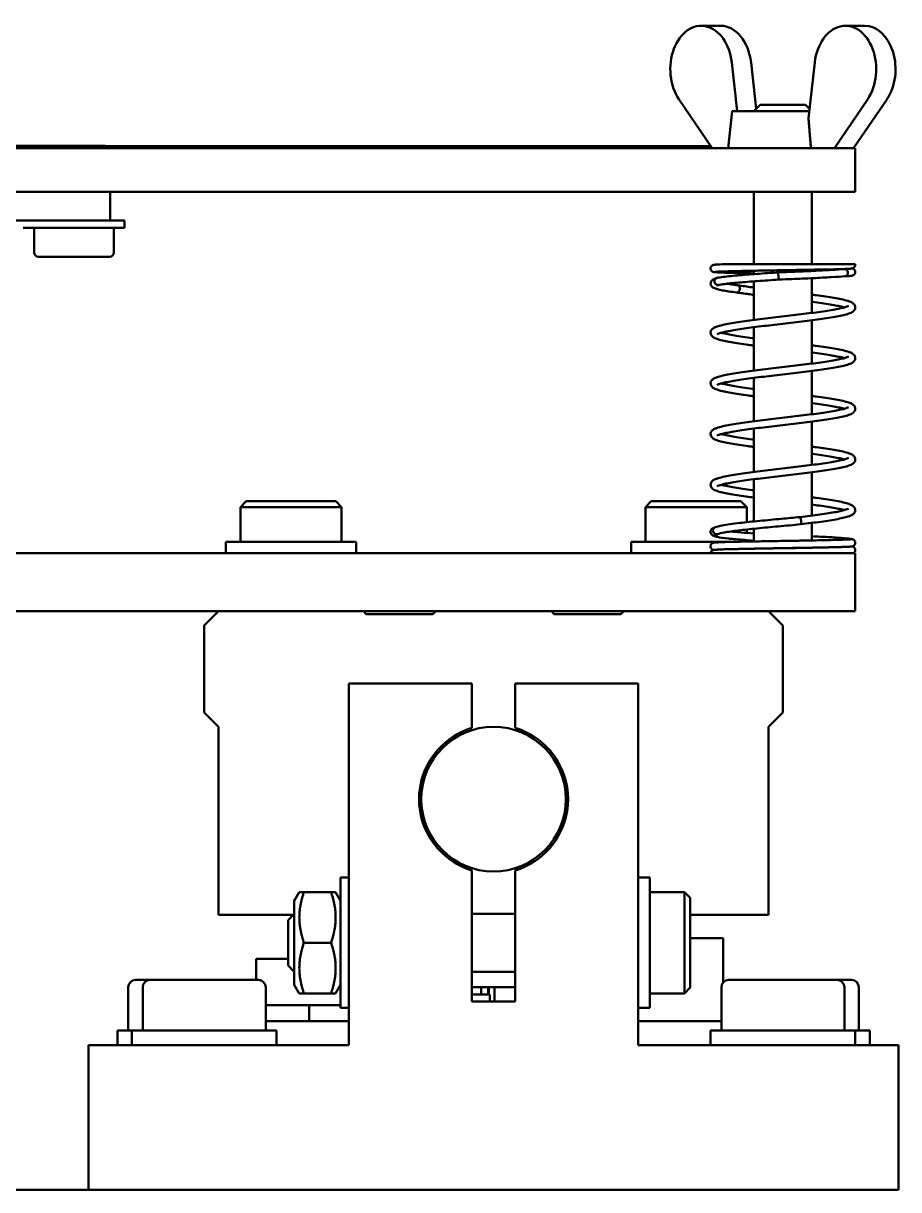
# Model space of a CAD drawing. Header units: millimetres. Extents: x -2015 to 3360, y -4745 to 2376.
# Drawn here: x 2359.4 to 2419.9, y 1491.3 to 1571.9 of the extents above; entities that cross this region are included whole.
import ezdxf

# ---------------------------------------------------------------- set-up
doc = ezdxf.new("R2010")
doc.units = ezdxf.units.MM
doc.header["$LTSCALE"] = 8
doc.layers.add('Visible (ISO)', color=7, linetype='Continuous', lineweight=50)

msp = doc.modelspace()

# ---------------------------------------------------------------- linework, layer by layer
at = {"layer": 'Visible (ISO)'}
for p, q in [((2407.63, 1571.776), (2406.295, 1571.776)), ((2416.256, 1571.776), (2417.591, 1571.776)), ((2408.785, 1565.876), (2408.403, 1569.248)), ((2409.738, 1569.248), (2410.102, 1566.035)), ((2413.711, 1565.393), (2414.148, 1569.248)), ((2404.749, 1566.707), (2407.054, 1563.305)), ((2410.373, 1566.305), (2409.943, 1565.876)), ((2410.373, 1566.305), (2413.514, 1566.305)), ((2413.514, 1566.305), (2413.784, 1566.035)), ((2417.802, 1566.707), (2415.497, 1563.305)), ((2416.832, 1563.305), (2419.137, 1566.707)), ((2408.443, 1565.876), (2408.164, 1563.305)), ((2413.766, 1565.876), (2408.443, 1565.876)), ((2099.943, 1563.305), (2416.943, 1563.305)), ((2109.943, 1563.455), (2406.943, 1563.455)), ((2358.557, 1563.465), (2361.304, 1563.465)), ((2361.304, 1563.465), (2365.097, 1563.465)), ((2361.304, 1563.455), (2361.304, 1563.465)), ((2365.097, 1563.455), (2365.097, 1563.465)), ((2406.943, 1563.305), (2406.943, 1563.455)), ((2416.943, 1560.305), (2416.943, 1563.305)), ((2099.943, 1560.305), (2416.943, 1560.305)), ((2365.443, 1558.305), (2365.443, 1560.305)), ((2409.943, 1555.305), (2409.943, 1560.305)), ((2413.943, 1555.305), (2413.943, 1560.305)), ((2156.393, 1558.305), (2360.494, 1558.305)), ((2360.494, 1558.305), (2365.393, 1558.305)), ((2365.393, 1558.305), (2365.443, 1558.305)), ((2365.443, 1558.305), (2366.443, 1558.305)), ((2366.443, 1557.805), (2366.443, 1558.305)), ((2359.443, 1557.805), (2366.443, 1557.805)), ((2360.193, 1556.105), (2360.193, 1557.805)), ((2365.693, 1556.105), (2365.693, 1557.805)), ((2365.393, 1555.805), (2360.493, 1555.805)), ((2416.937, 1555.305), (2408.36, 1555.305)), ((2409.943, 1554.609), (2409.943, 1554.841)), ((2413.943, 1554.825), (2413.943, 1554.911)), ((2409.943, 1551.44), (2409.943, 1554.108)), ((2413.943, 1551.925), (2413.943, 1554.326)), ((2409.943, 1547.936), (2409.943, 1550.936)), ((2413.943, 1548.421), (2413.943, 1551.421)), ((2413.943, 1544.917), (2413.943, 1547.917)), ((2409.943, 1544.432), (2409.943, 1547.432)), ((2413.943, 1541.413), (2413.943, 1544.413)), ((2409.943, 1540.929), (2409.943, 1543.928)), ((2409.943, 1537.507), (2409.943, 1540.425)), ((2413.943, 1537.91), (2413.943, 1540.909)), ((2374.843, 1538.905), (2374.443, 1538.505)), ((2381.043, 1538.905), (2374.843, 1538.905)), ((2381.043, 1538.905), (2381.443, 1538.505)), ((2402.843, 1538.905), (2402.443, 1538.505)), ((2409.043, 1538.905), (2402.843, 1538.905)), ((2409.043, 1538.905), (2409.443, 1538.505)), ((2374.443, 1538.505), (2381.443, 1538.505)), ((2374.443, 1538.505), (2374.443, 1536.105)), ((2381.443, 1538.505), (2381.443, 1536.105)), ((2402.443, 1538.505), (2409.443, 1538.505)), ((2402.443, 1538.505), (2402.443, 1536.105)), ((2409.443, 1538.505), (2409.443, 1537.454)), ((2413.943, 1536.194), (2413.943, 1537.406)), ((2409.443, 1536.951), (2409.443, 1536.715)), ((2409.943, 1536.125), (2409.943, 1537.004)), ((2373.443, 1536.105), (2382.443, 1536.105)), ((2373.443, 1535.305), (2373.443, 1536.105)), ((2382.443, 1535.305), (2382.443, 1536.105)), ((2401.443, 1536.105), (2408.967, 1536.105)), ((2401.443, 1535.305), (2401.443, 1536.105)), ((2409.443, 1536.214), (2409.443, 1536.115)), ((2409.943, 1535.621), (2409.943, 1535.627)), ((2413.943, 1535.691), (2413.943, 1535.697)), ((2348.443, 1535.305), (2416.943, 1535.305)), ((2416.943, 1531.305), (2416.943, 1535.305)), ((2348.443, 1531.305), (2416.943, 1531.305)), ((2372.943, 1531.305), (2371.943, 1530.305)), ((2383.143, 1531.105), (2382.943, 1531.305)), ((2383.143, 1531.105), (2387.743, 1531.105)), ((2387.943, 1531.305), (2387.743, 1531.105)), ((2396.143, 1531.105), (2395.943, 1531.305)), ((2400.743, 1531.105), (2396.143, 1531.105)), ((2400.943, 1531.305), (2400.743, 1531.105)), ((2411.943, 1530.305), (2410.943, 1531.305)), ((2371.943, 1530.305), (2371.943, 1524.305)), ((2411.943, 1524.305), (2411.943, 1530.305)), ((2381.943, 1526.305), (2381.943, 1501.305)), ((2390.443, 1526.305), (2381.943, 1526.305)), ((2390.443, 1523.232), (2390.443, 1526.305)), ((2393.443, 1526.305), (2393.443, 1523.232)), ((2401.943, 1526.305), (2393.443, 1526.305)), ((2401.943, 1501.305), (2401.943, 1526.305)), ((2371.943, 1524.305), (2372.943, 1523.305)), ((2410.943, 1523.305), (2411.943, 1524.305)), ((2372.943, 1523.305), (2372.943, 1510.305)), ((2410.943, 1510.305), (2410.943, 1523.305)), ((2381.373, 1512.878), (2381.373, 1503.878)), ((2381.373, 1512.878), (2381.943, 1512.878)), ((2390.443, 1504.305), (2390.443, 1513.378)), ((2393.443, 1513.378), (2393.443, 1504.305)), ((2401.943, 1512.878), (2402.743, 1512.878)), ((2402.743, 1512.878), (2402.743, 1503.878)), ((2378.173, 1511.278), (2378.519, 1511.878)), ((2378.173, 1511.278), (2378.173, 1505.478)), ((2378.519, 1511.878), (2378.832, 1511.878)), ((2380.714, 1511.878), (2378.832, 1511.878)), ((2380.714, 1511.878), (2381.026, 1511.878)), ((2381.373, 1511.278), (2381.026, 1511.878)), ((2405.143, 1511.878), (2402.743, 1511.878)), ((2405.143, 1511.878), (2405.143, 1504.878)), ((2405.543, 1511.478), (2405.143, 1511.878)), ((2405.543, 1505.278), (2405.543, 1511.478)), ((2372.943, 1510.305), (2378.099, 1510.305)), ((2377.743, 1509.949), (2378.173, 1510.378)), ((2377.743, 1506.808), (2377.743, 1509.949)), ((2393.443, 1510.378), (2390.443, 1510.378)), ((2405.543, 1510.305), (2410.943, 1510.305)), ((2380.714, 1508.378), (2378.832, 1508.378)), ((2405.543, 1508.705), (2407.807, 1508.705)), ((2407.807, 1508.705), (2407.807, 1505.622)), ((2377.743, 1507.255), (2375.547, 1507.255)), ((2375.547, 1505.805), (2375.547, 1507.255)), ((2377.743, 1506.808), (2378.173, 1506.378)), ((2367.193, 1505.805), (2368.193, 1505.805)), ((2368.193, 1505.805), (2375.693, 1505.805)), ((2393.443, 1506.378), (2390.443, 1506.378)), ((2408.193, 1505.805), (2415.693, 1505.805)), ((2415.693, 1505.805), (2416.693, 1505.805)), ((2366.693, 1505.305), (2366.693, 1502.305)), ((2367.693, 1505.305), (2367.693, 1502.305)), ((2376.193, 1505.305), (2376.193, 1502.305)), ((2378.173, 1505.478), (2378.519, 1504.878)), ((2378.832, 1504.878), (2378.519, 1504.878)), ((2380.714, 1504.878), (2378.832, 1504.878)), ((2381.026, 1504.878), (2380.714, 1504.878)), ((2381.373, 1505.478), (2381.026, 1504.878)), ((2390.443, 1505.305), (2393.443, 1505.305)), ((2390.443, 1504.805), (2391.679, 1504.805)), ((2391.093, 1505.305), (2391.093, 1504.805)), ((2391.567, 1505.305), (2391.567, 1504.805)), ((2391.621, 1505.305), (2391.621, 1504.805)), ((2391.679, 1504.305), (2391.679, 1504.805)), ((2391.997, 1505.305), (2391.997, 1504.305)), ((2405.143, 1504.878), (2402.743, 1504.878)), ((2405.543, 1505.278), (2405.143, 1504.878)), ((2407.693, 1505.305), (2407.693, 1502.305)), ((2416.193, 1505.305), (2416.193, 1502.305)), ((2417.193, 1505.305), (2417.193, 1502.305)), ((2379.635, 1504.055), (2376.193, 1504.055)), ((2379.197, 1504.055), (2379.197, 1502.955)), ((2379.635, 1504.055), (2380.077, 1504.055)), ((2380.077, 1504.055), (2381.373, 1504.055)), ((2393.443, 1504.305), (2390.443, 1504.305)), ((2381.373, 1503.878), (2381.943, 1503.878)), ((2401.943, 1503.878), (2402.743, 1503.878)), ((2376.193, 1502.955), (2381.943, 1502.955)), ((2401.943, 1502.955), (2407.693, 1502.955)), ((2365.943, 1502.305), (2366.943, 1502.305)), ((2365.943, 1501.305), (2365.943, 1502.305)), ((2366.943, 1502.305), (2376.943, 1502.305)), ((2366.943, 1501.305), (2366.943, 1502.305)), ((2376.943, 1501.305), (2376.943, 1502.305)), ((2406.943, 1502.305), (2416.943, 1502.305)), ((2406.943, 1501.305), (2406.943, 1502.305)), ((2416.943, 1501.305), (2416.943, 1502.305)), ((2416.943, 1502.305), (2417.943, 1502.305)), ((2417.943, 1501.305), (2417.943, 1502.305)), ((2363.943, 1501.305), (2363.943, 1491.305)), ((2381.943, 1501.305), (2363.943, 1501.305)), ((2419.943, 1501.305), (2401.943, 1501.305)), ((2419.943, 1491.305), (2419.943, 1501.305)), ((2301.443, 1491.305), (2363.943, 1491.305)), ((2363.943, 1491.305), (2419.943, 1491.305))]:
    msp.add_line(p, q, dxfattribs=at)
msp.add_circle((2391.943, 1518.305), 5, dxfattribs=at)
for centre, radius, start, end in [((2360.493, 1556.105), 0.3, 180, 270), ((2365.393, 1556.105), 0.3, 270, 0), ((2391.943, 1518.305), 5.15, 106.93353, 253.06647), ((2391.943, 1518.305), 5.15, 286.93353, 73.06647), ((2367.193, 1505.305), 0.5, 90, 180), ((2368.193, 1505.305), 0.5, 90, 180), ((2375.693, 1505.305), 0.5, 0, 90), ((2408.193, 1505.305), 0.5, 90, 180), ((2415.693, 1505.305), 0.5, 0, 90), ((2416.693, 1505.305), 0.5, 0, 90)]:
    msp.add_arc(centre, radius, start, end, dxfattribs=at)
for centre, major_axis, ratio, start_param, end_param in [((2406.295, 1568.776), (0, 3), 0.711504, 4.870421, 8.614994), ((2407.63, 1568.776), (0, 3), 0.711504, 4.870421, 6.283185), ((2416.256, 1568.776), (0, 3), 0.711504, 3.951376, 7.69595), ((2417.591, 1568.776), (0, 3), 0.711504, 3.951376, 6.283185), ((2416.21, 1554.711), (-0.065, 0.242), 0.892106, 4.478467, 6.134202), ((2407.45, 1554.101), (-0.085, 0.235), 0.939483, 6.149792, 7.526212), ((2407.45, 1554.101), (0.085, -0.235), 0.939483, 4.384619, 6.147002), ((2411.647, 1554.477), (-0.029, 0.248), 0.061901, 6.278527, 7.846701), ((2411.647, 1554.477), (0.029, -0.248), 0.061901, 4.705108, 6.278526), ((2416.21, 1554.711), (0.065, -0.242), 0.892106, 6.135558, 7.620059), ((2408.8, 1553.585), (-0.039, -0.247), 0.657148, 0.021541, 1.673326), ((2408.8, 1553.585), (0.039, 0.247), 0.657148, 4.814919, 6.304909), ((2407.347, 1536.869), (-0.106, 0.227), 0.961085, 6.202865, 7.433253), ((2413.141, 1537.557), (-0.03, 0.248), 0.250442, 4.682015, 6.27674), ((2413.141, 1537.557), (0.03, -0.248), 0.250442, 6.276756, 7.823608), ((2407.347, 1536.869), (0.106, -0.227), 0.961085, 4.29166, 6.199943), ((2416.54, 1536.056), (0.106, 0.227), 0.961085, 0.3549, 1.049403)]:
    msp.add_ellipse(centre, major_axis=major_axis, ratio=ratio, start_param=start_param, end_param=end_param, dxfattribs=at)
for points, weights in [([(2413.878, 1563.305), (2413.792, 1564.384), (2413.711, 1565.393)], [1.0011641669, 1.00133321642, 1.0004735734]), ([(2378.832, 1511.878), (2378.248, 1510.128), (2378.832, 1508.378)], [1, 1.15470053838, 1]), ([(2380.714, 1508.378), (2381.297, 1510.128), (2380.714, 1511.878)], [1, 1.15470053838, 1]), ([(2378.832, 1508.378), (2378.248, 1506.628), (2378.832, 1504.878)], [1, 1.15470053838, 1]), ([(2380.714, 1504.878), (2381.297, 1506.628), (2380.714, 1508.378)], [1, 1.15470053838, 1])]:
    msp.add_rational_spline(points, weights, degree=2, dxfattribs=at)
for points, knots in [([(2409.943, 1554.659), (2409.933, 1554.659), (2409.924, 1554.659), (2409.457, 1554.668), (2409.03, 1554.677), (2408.297, 1554.694), (2407.982, 1554.702), (2407.502, 1554.72), (2407.336, 1554.728), (2407.208, 1554.741), (2407.187, 1554.743), (2407.149, 1554.751), (2407.138, 1554.753), (2407.112, 1554.761), (2407.101, 1554.766), (2407.077, 1554.777), (2407.065, 1554.784), (2407.038, 1554.802), (2407.021, 1554.817), (2406.991, 1554.85), (2406.978, 1554.87), (2406.956, 1554.915), (2406.949, 1554.941), (2406.942, 1554.994), (2406.943, 1555.023), (2406.954, 1555.076), (2406.964, 1555.102), (2406.991, 1555.148), (2407.008, 1555.168), (2407.041, 1555.199), (2407.058, 1555.21), (2407.086, 1555.226), (2407.098, 1555.231), (2407.12, 1555.239), (2407.129, 1555.242), (2407.154, 1555.249), (2407.166, 1555.251), (2407.212, 1555.258), (2407.247, 1555.261), (2407.433, 1555.276), (2407.674, 1555.285), (2408.113, 1555.299), (2408.233, 1555.302), (2408.36, 1555.305)], [0.6034685, 0.6034685, 0.6034685, 0.6034685, 0.6066572, 0.6066572, 0.7581803, 0.7581803, 0.9099504, 0.9099504, 1.0625078, 1.0625078, 1.1034786, 1.1034786, 1.1188623, 1.1188623, 1.1277932, 1.1277932, 1.1339416, 1.1339416, 1.1418218, 1.1418218, 1.1494623, 1.1494623, 1.1577982, 1.1577982, 1.1664758, 1.1664758, 1.1751695, 1.1751695, 1.1837894, 1.1837894, 1.1917518, 1.1917518, 1.1993834, 1.1993834, 1.2089502, 1.2089502, 1.2282592, 1.2282592, 1.286104, 1.286104, 1.4622946, 1.4622946, 1.520522, 1.520522, 1.520522, 1.520522]), ([(2416.937, 1555.305), (2416.943, 1555.278), (2416.945, 1555.248), (2416.938, 1555.193), (2416.93, 1555.166), (2416.906, 1555.118), (2416.891, 1555.096), (2416.857, 1555.061), (2416.84, 1555.047), (2416.81, 1555.029), (2416.798, 1555.023), (2416.776, 1555.014), (2416.766, 1555.01), (2416.743, 1555.004), (2416.733, 1555.001), (2416.694, 1554.994), (2416.671, 1554.991), (2416.551, 1554.98), (2416.41, 1554.973), (2415.964, 1554.956), (2415.624, 1554.946), (2414.851, 1554.928), (2414.421, 1554.92), (2413.503, 1554.903), (2413.004, 1554.894), (2412, 1554.877), (2411.482, 1554.868), (2410.494, 1554.851), (2410.01, 1554.843), (2409.137, 1554.826), (2408.736, 1554.817), (2408.067, 1554.8), (2407.791, 1554.791), (2407.497, 1554.779), (2407.418, 1554.775), (2407.315, 1554.768), (2407.282, 1554.765), (2407.262, 1554.762), (2407.258, 1554.762), (2407.258, 1554.762)], [0, 0, 0, 0, 0.008925, 0.008925, 0.017607, 0.017607, 0.026269, 0.026269, 0.034482, 0.034482, 0.041781, 0.041781, 0.050292, 0.050292, 0.065425, 0.065425, 0.109342, 0.109342, 0.24208, 0.24208, 0.409102, 0.409102, 0.561429, 0.561429, 0.713194, 0.713194, 0.864712, 0.864712, 1.01609, 1.01609, 1.167314, 1.167314, 1.318224, 1.318224, 1.392233, 1.392233, 1.448638, 1.448638, 1.466253, 1.466253, 1.466253, 1.466253]), ([(2411.618, 1554.725), (2412.131, 1554.747), (2412.656, 1554.768), (2413.64, 1554.811), (2414.113, 1554.833), (2414.955, 1554.875), (2415.336, 1554.896), (2415.853, 1554.931), (2416.033, 1554.945), (2416.178, 1554.959)], [0, 0, 0, 0, 0.1543807, 0.1543807, 0.3058046, 0.3058046, 0.4569071, 0.4569071, 0.5570531, 0.5570531, 0.5570531, 0.5570531]), ([(2416.189, 1554.96), (2416.412, 1554.968), (2416.569, 1554.978), (2416.624, 1554.984), (2416.628, 1554.985), (2416.628, 1554.985)], [0, 0, 0, 0, 0.1512421, 0.1512421, 0.1723553, 0.1723553, 0.1723553, 0.1723553]), ([(2416.722, 1554.999), (2416.728, 1554.998), (2416.734, 1554.996), (2416.754, 1554.992), (2416.771, 1554.988), (2416.813, 1554.968), (2416.83, 1554.958), (2416.862, 1554.932), (2416.879, 1554.916), (2416.907, 1554.88), (2416.918, 1554.858), (2416.936, 1554.811), (2416.942, 1554.784), (2416.944, 1554.729), (2416.94, 1554.701), (2416.924, 1554.649), (2416.912, 1554.624), (2416.882, 1554.582), (2416.864, 1554.564), (2416.831, 1554.538), (2416.816, 1554.529), (2416.79, 1554.516), (2416.779, 1554.512), (2416.758, 1554.505), (2416.748, 1554.502), (2416.721, 1554.496), (2416.707, 1554.493), (2416.647, 1554.485), (2416.595, 1554.481), (2416.448, 1554.472), (2416.352, 1554.468), (2416.236, 1554.463)], [0.2996604, 0.2996604, 0.2996604, 0.2996604, 0.3078361, 0.3078361, 0.3256922, 0.3256922, 0.3341374, 0.3341374, 0.3418826, 0.3418826, 0.3496081, 0.3496081, 0.3581042, 0.3581042, 0.3667843, 0.3667843, 0.3754633, 0.3754633, 0.3839833, 0.3839833, 0.3917364, 0.3917364, 0.3994389, 0.3994389, 0.4104952, 0.4104952, 0.4355367, 0.4355367, 0.5106721, 0.5106721, 0.5902797, 0.5902797, 0.5902797, 0.5902797]), ([(2408.765, 1553.338), (2408.37, 1553.386), (2408.029, 1553.436), (2407.499, 1553.535), (2407.311, 1553.579), (2407.122, 1553.672), (2407.08, 1553.696), (2407.012, 1553.764), (2406.987, 1553.796), (2406.955, 1553.867), (2406.946, 1553.903), (2406.94, 1553.996), (2406.955, 1554.053), (2407, 1554.137), (2407.028, 1554.167), (2407.095, 1554.226), (2407.135, 1554.249), (2407.237, 1554.297), (2407.303, 1554.319), (2407.379, 1554.341)], [0, 0, 0, 0, 0.1583041, 0.1583041, 0.3163876, 0.3163876, 0.3638087, 0.3638087, 0.3908107, 0.3908107, 0.4110519, 0.4110519, 0.4414556, 0.4414556, 0.4703522, 0.4703522, 0.5155241, 0.5155241, 0.580247, 0.580247, 0.580247, 0.580247]), ([(2407.395, 1554.345), (2407.615, 1554.391), (2407.945, 1554.433), (2408.725, 1554.512), (2409.159, 1554.549), (2410.079, 1554.619), (2410.573, 1554.654), (2411.255, 1554.701), (2411.436, 1554.713), (2411.618, 1554.725)], [0, 0, 0, 0, 0.1896103, 0.1896103, 0.3516961, 0.3516961, 0.5054101, 0.5054101, 0.5601299, 0.5601299, 0.5601299, 0.5601299]), ([(2411.676, 1554.229), (2411.163, 1554.194), (2410.648, 1554.159), (2409.705, 1554.091), (2409.263, 1554.057), (2408.5, 1553.989), (2408.168, 1553.955), (2407.743, 1553.9), (2407.604, 1553.878), (2407.504, 1553.858)], [0.0000024, 0.0000024, 0.0000024, 0.0000024, 0.1546384, 0.1546384, 0.3061934, 0.3061934, 0.4569914, 0.4569914, 0.5567999, 0.5567999, 0.5567999, 0.5567999]), ([(2416.242, 1554.464), (2416.001, 1554.441), (2415.675, 1554.418), (2414.919, 1554.373), (2414.485, 1554.351), (2413.562, 1554.308), (2413.062, 1554.287), (2412.267, 1554.253), (2411.97, 1554.241), (2411.676, 1554.229)], [0, 0, 0, 0, 0.1626444, 0.1626444, 0.317803, 0.317803, 0.4703385, 0.4703385, 0.558708, 0.558708, 0.558708, 0.558708]), ([(2407.512, 1553.859), (2407.456, 1553.843), (2407.414, 1553.828), (2407.383, 1553.813), (2407.377, 1553.81), (2407.377, 1553.81)], [0.00270242, 0.00270242, 0.00270242, 0.00270242, 0.06212935, 0.06212935, 0.08898141, 0.08898141, 0.08898141, 0.08898141]), ([(2407.401, 1550.441), (2407.401, 1550.441), (2407.419, 1550.455), (2407.485, 1550.485), (2407.53, 1550.503), (2407.654, 1550.543), (2407.738, 1550.567), (2407.943, 1550.617), (2408.067, 1550.644), (2408.351, 1550.699), (2408.512, 1550.727), (2408.864, 1550.785), (2409.056, 1550.814), (2409.464, 1550.872), (2409.681, 1550.902), (2410.134, 1550.961), (2410.371, 1550.99), (2410.856, 1551.05), (2411.105, 1551.08), (2411.609, 1551.139), (2411.864, 1551.169), (2412.373, 1551.229), (2412.628, 1551.259), (2413.13, 1551.319), (2413.378, 1551.349), (2413.859, 1551.409), (2414.093, 1551.44), (2414.542, 1551.5), (2414.757, 1551.531), (2415.163, 1551.592), (2415.353, 1551.622), (2415.706, 1551.685), (2415.868, 1551.716), (2416.162, 1551.781), (2416.293, 1551.814), (2416.532, 1551.887), (2416.634, 1551.926), (2416.776, 1552.009), (2416.827, 1552.044), (2416.899, 1552.139), (2416.923, 1552.183), (2416.95, 1552.302), (2416.941, 1552.38), (2416.885, 1552.503), (2416.844, 1552.546), (2416.75, 1552.623), (2416.694, 1552.653), (2416.57, 1552.709), (2416.501, 1552.734), (2416.299, 1552.798), (2416.151, 1552.835), (2415.829, 1552.904), (2415.659, 1552.937), (2415.293, 1553), (2415.097, 1553.031), (2414.682, 1553.093), (2414.463, 1553.123), (2414.139, 1553.166), (2414.042, 1553.179), (2413.943, 1553.192)], [23.447737, 23.447737, 23.447737, 23.447737, 23.562783, 23.562783, 23.673013, 23.673013, 23.807581, 23.807581, 23.955899, 23.955899, 24.110586, 24.110586, 24.268223, 24.268223, 24.427343, 24.427343, 24.58729, 24.58729, 24.747756, 24.747756, 24.908596, 24.908596, 25.069755, 25.069755, 25.231247, 25.231247, 25.39316, 25.39316, 25.555707, 25.555707, 25.719355, 25.719355, 25.885233, 25.885233, 26.056627, 26.056627, 26.247089, 26.247089, 26.35951, 26.35951, 26.421567, 26.421567, 26.501272, 26.501272, 26.591639, 26.591639, 26.712079, 26.712079, 26.83177, 26.83177, 27.024188, 27.024188, 27.194956, 27.194956, 27.36051, 27.36051, 27.523991, 27.523991, 27.592224, 27.592224, 27.592224, 27.592224]), ([(2408.063, 1553.941), (2408.124, 1553.931), (2408.188, 1553.921), (2408.429, 1553.885), (2408.624, 1553.859), (2408.835, 1553.833)], [0.443784, 0.443784, 0.443784, 0.443784, 0.476774, 0.476774, 0.5618665, 0.5618665, 0.5618665, 0.5618665]), ([(2409.943, 1553.172), (2409.816, 1553.189), (2409.691, 1553.205), (2409.425, 1553.241), (2409.285, 1553.261), (2409.017, 1553.299), (2408.887, 1553.319), (2408.763, 1553.338)], [28.4466161, 28.4466161, 28.4466161, 28.4466161, 28.5347558, 28.5347558, 28.6386039, 28.6386039, 28.7419657, 28.7419657, 28.7419657, 28.7419657]), ([(2409.943, 1553.677), (2409.9, 1553.682), (2409.856, 1553.688), (2409.638, 1553.717), (2409.468, 1553.74), (2409.142, 1553.786), (2408.986, 1553.809), (2408.839, 1553.832)], [28.461513, 28.461513, 28.461513, 28.461513, 28.4920589, 28.4920589, 28.6172554, 28.6172554, 28.742452, 28.742452, 28.742452, 28.742452]), ([(2409.943, 1549.669), (2409.816, 1549.685), (2409.691, 1549.702), (2409.344, 1549.748), (2409.129, 1549.779), (2408.723, 1549.84), (2408.533, 1549.871), (2408.18, 1549.933), (2408.018, 1549.964), (2407.724, 1550.029), (2407.593, 1550.062), (2407.354, 1550.135), (2407.252, 1550.174), (2407.11, 1550.257), (2407.059, 1550.292), (2406.987, 1550.387), (2406.963, 1550.431), (2406.936, 1550.55), (2406.946, 1550.628), (2407.001, 1550.751), (2407.042, 1550.794), (2407.136, 1550.871), (2407.192, 1550.901), (2407.316, 1550.957), (2407.385, 1550.982), (2407.587, 1551.046), (2407.735, 1551.083), (2408.057, 1551.152), (2408.227, 1551.185), (2408.594, 1551.248), (2408.789, 1551.279), (2409.204, 1551.341), (2409.423, 1551.371), (2409.879, 1551.432), (2410.116, 1551.462), (2410.602, 1551.523), (2410.852, 1551.553), (2411.357, 1551.613), (2411.612, 1551.643), (2412.123, 1551.703), (2412.378, 1551.733), (2412.882, 1551.793), (2413.13, 1551.823), (2413.613, 1551.882), (2413.848, 1551.912), (2414.297, 1551.971), (2414.512, 1552.001), (2414.917, 1552.06), (2415.106, 1552.089), (2415.454, 1552.147), (2415.612, 1552.176), (2415.893, 1552.232), (2416.015, 1552.26), (2416.218, 1552.313), (2416.3, 1552.338), (2416.416, 1552.381), (2416.455, 1552.4), (2416.481, 1552.416), (2416.486, 1552.42), (2416.486, 1552.42)], [22.163431, 22.163431, 22.163431, 22.163431, 22.251584, 22.251584, 22.414131, 22.414131, 22.577779, 22.577779, 22.743657, 22.743657, 22.915052, 22.915052, 23.105518, 23.105518, 23.217924, 23.217924, 23.279977, 23.279977, 23.359681, 23.359681, 23.450049, 23.450049, 23.570493, 23.570493, 23.690183, 23.690183, 23.882599, 23.882599, 24.053367, 24.053367, 24.218921, 24.218921, 24.382402, 24.382402, 24.544853, 24.544853, 24.706705, 24.706705, 24.868151, 24.868151, 25.029268, 25.029268, 25.190063, 25.190063, 25.35047, 25.35047, 25.510326, 25.510326, 25.669284, 25.669284, 25.826591, 25.826591, 25.980485, 25.980485, 26.126485, 26.126485, 26.253283, 26.253283, 26.307918, 26.307918, 26.307918, 26.307918]), ([(2416.19, 1552.306), (2416.147, 1552.318), (2416.101, 1552.33), (2415.943, 1552.369), (2415.819, 1552.396), (2415.535, 1552.451), (2415.374, 1552.479), (2415.022, 1552.537), (2414.831, 1552.566), (2414.422, 1552.624), (2414.205, 1552.654), (2413.967, 1552.685), (2413.955, 1552.686), (2413.943, 1552.688)], [26.8803103, 26.8803103, 26.8803103, 26.8803103, 26.9491762, 26.9491762, 27.0974942, 27.0974942, 27.2521815, 27.2521815, 27.409818, 27.409818, 27.5689379, 27.5689379, 27.5773277, 27.5773277, 27.5773277, 27.5773277]), ([(2409.943, 1550.173), (2409.9, 1550.178), (2409.856, 1550.184), (2409.589, 1550.219), (2409.374, 1550.249), (2408.969, 1550.308), (2408.78, 1550.337), (2408.432, 1550.395), (2408.274, 1550.424), (2407.994, 1550.48), (2407.871, 1550.508), (2407.742, 1550.542), (2407.719, 1550.548), (2407.696, 1550.554)], [22.1783277, 22.1783277, 22.1783277, 22.1783277, 22.2088709, 22.2088709, 22.3687272, 22.3687272, 22.5276853, 22.5276853, 22.6849919, 22.6849919, 22.8388862, 22.8388862, 22.875344, 22.875344, 22.875344, 22.875344]), ([(2407.401, 1546.937), (2407.401, 1546.937), (2407.419, 1546.951), (2407.485, 1546.981), (2407.53, 1546.999), (2407.654, 1547.039), (2407.738, 1547.063), (2407.943, 1547.113), (2408.067, 1547.14), (2408.351, 1547.195), (2408.512, 1547.223), (2408.864, 1547.281), (2409.056, 1547.31), (2409.464, 1547.368), (2409.681, 1547.398), (2410.134, 1547.457), (2410.371, 1547.487), (2410.856, 1547.546), (2411.105, 1547.576), (2411.609, 1547.636), (2411.864, 1547.665), (2412.373, 1547.725), (2412.628, 1547.755), (2413.13, 1547.815), (2413.378, 1547.845), (2413.859, 1547.906), (2414.093, 1547.936), (2414.542, 1547.996), (2414.757, 1548.027), (2415.163, 1548.088), (2415.353, 1548.119), (2415.706, 1548.181), (2415.868, 1548.212), (2416.162, 1548.277), (2416.293, 1548.31), (2416.532, 1548.383), (2416.634, 1548.422), (2416.776, 1548.505), (2416.827, 1548.541), (2416.899, 1548.635), (2416.923, 1548.679), (2416.95, 1548.798), (2416.941, 1548.876), (2416.885, 1549), (2416.844, 1549.042), (2416.75, 1549.119), (2416.694, 1549.149), (2416.57, 1549.205), (2416.501, 1549.23), (2416.299, 1549.294), (2416.151, 1549.331), (2415.829, 1549.4), (2415.659, 1549.433), (2415.293, 1549.496), (2415.097, 1549.527), (2414.682, 1549.589), (2414.463, 1549.619), (2414.139, 1549.663), (2414.042, 1549.675), (2413.943, 1549.688)], [17.164551, 17.164551, 17.164551, 17.164551, 17.279591, 17.279591, 17.389819, 17.389819, 17.524386, 17.524386, 17.672703, 17.672703, 17.82739, 17.82739, 17.985026, 17.985026, 18.144146, 18.144146, 18.304093, 18.304093, 18.46456, 18.46456, 18.625399, 18.625399, 18.786558, 18.786558, 18.94805, 18.94805, 19.109964, 19.109964, 19.27251, 19.27251, 19.436158, 19.436158, 19.602036, 19.602036, 19.773429, 19.773429, 19.963888, 19.963888, 20.07632, 20.07632, 20.13838, 20.13838, 20.218086, 20.218086, 20.308452, 20.308452, 20.428889, 20.428889, 20.548581, 20.548581, 20.741, 20.741, 20.911767, 20.911767, 21.077322, 21.077322, 21.240802, 21.240802, 21.309039, 21.309039, 21.309039, 21.309039]), ([(2416.19, 1548.802), (2416.147, 1548.814), (2416.101, 1548.826), (2415.943, 1548.865), (2415.819, 1548.892), (2415.535, 1548.947), (2415.374, 1548.975), (2415.022, 1549.033), (2414.831, 1549.062), (2414.422, 1549.12), (2414.205, 1549.15), (2413.967, 1549.181), (2413.955, 1549.182), (2413.943, 1549.184)], [20.597125, 20.597125, 20.597125, 20.597125, 20.6660027, 20.6660027, 20.8143215, 20.8143215, 20.9690091, 20.9690091, 21.1266458, 21.1266458, 21.2857658, 21.2857658, 21.2941424, 21.2941424, 21.2941424, 21.2941424]), ([(2409.943, 1546.165), (2409.815, 1546.181), (2409.69, 1546.198), (2409.343, 1546.245), (2409.128, 1546.275), (2408.723, 1546.336), (2408.533, 1546.367), (2408.18, 1546.429), (2408.018, 1546.46), (2407.724, 1546.525), (2407.593, 1546.558), (2407.354, 1546.632), (2407.252, 1546.67), (2407.11, 1546.754), (2407.059, 1546.789), (2406.987, 1546.884), (2406.963, 1546.927), (2406.936, 1547.047), (2406.946, 1547.124), (2407.001, 1547.248), (2407.042, 1547.29), (2407.136, 1547.367), (2407.192, 1547.397), (2407.316, 1547.453), (2407.385, 1547.478), (2407.587, 1547.542), (2407.735, 1547.579), (2408.057, 1547.649), (2408.227, 1547.681), (2408.594, 1547.744), (2408.79, 1547.775), (2409.204, 1547.837), (2409.423, 1547.868), (2409.879, 1547.928), (2410.116, 1547.959), (2410.603, 1548.019), (2410.852, 1548.049), (2411.357, 1548.109), (2411.613, 1548.139), (2412.123, 1548.199), (2412.378, 1548.229), (2412.882, 1548.289), (2413.13, 1548.319), (2413.613, 1548.378), (2413.848, 1548.408), (2414.297, 1548.468), (2414.512, 1548.497), (2414.917, 1548.556), (2415.106, 1548.585), (2415.454, 1548.643), (2415.612, 1548.672), (2415.893, 1548.729), (2416.015, 1548.756), (2416.218, 1548.809), (2416.3, 1548.834), (2416.416, 1548.877), (2416.455, 1548.896), (2416.481, 1548.912), (2416.486, 1548.916), (2416.486, 1548.916)], [15.880246, 15.880246, 15.880246, 15.880246, 15.968538, 15.968538, 16.131086, 16.131086, 16.294735, 16.294735, 16.460616, 16.460616, 16.632019, 16.632019, 16.822517, 16.822517, 16.934797, 16.934797, 16.996811, 16.996811, 17.076511, 17.076511, 17.166887, 17.166887, 17.287368, 17.287368, 17.407044, 17.407044, 17.59945, 17.59945, 17.770215, 17.770215, 17.935769, 17.935769, 18.099249, 18.099249, 18.2617, 18.2617, 18.423552, 18.423552, 18.584998, 18.584998, 18.746115, 18.746115, 18.90691, 18.90691, 19.067317, 19.067317, 19.227173, 19.227173, 19.386131, 19.386131, 19.543437, 19.543437, 19.69733, 19.69733, 19.843328, 19.843328, 19.97012, 19.97012, 20.024733, 20.024733, 20.024733, 20.024733]), ([(2409.943, 1546.669), (2409.9, 1546.675), (2409.856, 1546.68), (2409.589, 1546.716), (2409.374, 1546.745), (2408.97, 1546.804), (2408.78, 1546.833), (2408.432, 1546.891), (2408.274, 1546.92), (2407.994, 1546.977), (2407.871, 1547.004), (2407.743, 1547.038), (2407.719, 1547.044), (2407.696, 1547.051)], [15.8951424, 15.8951424, 15.8951424, 15.8951424, 15.9256577, 15.9256577, 16.0855141, 16.0855141, 16.2444724, 16.2444724, 16.4017795, 16.4017795, 16.5556746, 16.5556746, 16.5921587, 16.5921587, 16.5921587, 16.5921587]), ([(2407.401, 1543.433), (2407.401, 1543.433), (2407.419, 1543.447), (2407.485, 1543.477), (2407.53, 1543.495), (2407.653, 1543.536), (2407.737, 1543.559), (2407.943, 1543.609), (2408.067, 1543.636), (2408.351, 1543.691), (2408.511, 1543.72), (2408.863, 1543.777), (2409.055, 1543.806), (2409.464, 1543.865), (2409.681, 1543.894), (2410.134, 1543.953), (2410.37, 1543.983), (2410.855, 1544.042), (2411.104, 1544.072), (2411.608, 1544.132), (2411.863, 1544.162), (2412.373, 1544.222), (2412.627, 1544.251), (2413.13, 1544.312), (2413.377, 1544.342), (2413.859, 1544.402), (2414.093, 1544.432), (2414.542, 1544.493), (2414.757, 1544.523), (2415.162, 1544.584), (2415.353, 1544.615), (2415.706, 1544.677), (2415.868, 1544.708), (2416.162, 1544.773), (2416.293, 1544.806), (2416.531, 1544.88), (2416.634, 1544.918), (2416.776, 1545.002), (2416.827, 1545.037), (2416.899, 1545.132), (2416.923, 1545.175), (2416.95, 1545.295), (2416.941, 1545.373), (2416.885, 1545.496), (2416.844, 1545.538), (2416.75, 1545.616), (2416.694, 1545.645), (2416.57, 1545.701), (2416.501, 1545.726), (2416.299, 1545.79), (2416.151, 1545.827), (2415.829, 1545.897), (2415.659, 1545.929), (2415.293, 1545.992), (2415.097, 1546.023), (2414.682, 1546.085), (2414.463, 1546.116), (2414.139, 1546.159), (2414.042, 1546.172), (2413.943, 1546.184)], [10.881366, 10.881366, 10.881366, 10.881366, 10.996335, 10.996335, 11.106542, 11.106542, 11.241095, 11.241095, 11.389405, 11.389405, 11.544089, 11.544089, 11.701724, 11.701724, 11.860843, 11.860843, 12.02079, 12.02079, 12.181256, 12.181256, 12.342095, 12.342095, 12.503254, 12.503254, 12.664745, 12.664745, 12.826659, 12.826659, 12.989205, 12.989205, 13.152851, 13.152851, 13.318727, 13.318727, 13.490114, 13.490114, 13.680545, 13.680545, 13.793084, 13.793084, 13.855178, 13.855178, 13.934888, 13.934888, 14.025246, 14.025246, 14.145652, 14.145652, 14.265356, 14.265356, 14.457784, 14.457784, 14.628553, 14.628553, 14.794108, 14.794108, 14.957589, 14.957589, 15.025854, 15.025854, 15.025854, 15.025854]), ([(2409.943, 1542.661), (2409.813, 1542.678), (2409.686, 1542.695), (2409.337, 1542.742), (2409.122, 1542.772), (2408.717, 1542.833), (2408.527, 1542.864), (2408.175, 1542.926), (2408.013, 1542.958), (2407.72, 1543.022), (2407.589, 1543.056), (2407.351, 1543.129), (2407.249, 1543.168), (2407.108, 1543.251), (2407.058, 1543.287), (2406.987, 1543.381), (2406.963, 1543.424), (2406.936, 1543.543), (2406.946, 1543.621), (2407.001, 1543.744), (2407.043, 1543.787), (2407.137, 1543.864), (2407.193, 1543.894), (2407.317, 1543.95), (2407.386, 1543.975), (2407.588, 1544.038), (2407.736, 1544.076), (2408.058, 1544.145), (2408.228, 1544.177), (2408.595, 1544.241), (2408.791, 1544.272), (2409.206, 1544.333), (2409.425, 1544.364), (2409.881, 1544.425), (2410.118, 1544.455), (2410.604, 1544.516), (2410.854, 1544.546), (2411.359, 1544.606), (2411.614, 1544.636), (2412.125, 1544.696), (2412.38, 1544.726), (2412.883, 1544.786), (2413.132, 1544.815), (2413.614, 1544.875), (2413.849, 1544.905), (2414.299, 1544.964), (2414.514, 1544.994), (2414.918, 1545.052), (2415.107, 1545.082), (2415.455, 1545.14), (2415.613, 1545.169), (2415.894, 1545.225), (2416.016, 1545.253), (2416.218, 1545.305), (2416.3, 1545.331), (2416.416, 1545.374), (2416.455, 1545.392), (2416.481, 1545.409), (2416.486, 1545.412), (2416.486, 1545.412)], [9.59706, 9.59706, 9.59706, 9.59706, 9.686889, 9.686889, 9.849445, 9.849445, 10.013108, 10.013108, 10.17902, 10.17902, 10.350509, 10.350509, 10.541365, 10.541365, 10.652207, 10.652207, 10.713831, 10.713831, 10.793477, 10.793477, 10.883944, 10.883944, 11.004808, 11.004808, 11.124338, 11.124338, 11.316634, 11.316634, 11.487382, 11.487382, 11.652929, 11.652929, 11.816406, 11.816406, 11.978856, 11.978856, 12.140706, 12.140706, 12.302151, 12.302151, 12.463268, 12.463268, 12.624062, 12.624062, 12.784468, 12.784468, 12.944323, 12.944323, 13.103278, 13.103278, 13.26058, 13.26058, 13.414462, 13.414462, 13.560435, 13.560435, 13.687167, 13.687167, 13.741548, 13.741548, 13.741548, 13.741548]), ([(2416.19, 1545.299), (2416.147, 1545.311), (2416.101, 1545.323), (2415.943, 1545.361), (2415.819, 1545.388), (2415.535, 1545.443), (2415.374, 1545.472), (2415.022, 1545.529), (2414.83, 1545.558), (2414.421, 1545.617), (2414.204, 1545.646), (2413.967, 1545.677), (2413.955, 1545.679), (2413.943, 1545.68)], [14.3139395, 14.3139395, 14.3139395, 14.3139395, 14.3829408, 14.3829408, 14.5312675, 14.5312675, 14.6859588, 14.6859588, 14.8435972, 14.8435972, 15.002718, 15.002718, 15.0109571, 15.0109571, 15.0109571, 15.0109571]), ([(2409.943, 1543.165), (2409.9, 1543.171), (2409.857, 1543.177), (2409.59, 1543.212), (2409.375, 1543.241), (2408.971, 1543.3), (2408.781, 1543.329), (2408.433, 1543.388), (2408.275, 1543.416), (2407.994, 1543.473), (2407.872, 1543.5), (2407.743, 1543.534), (2407.719, 1543.54), (2407.696, 1543.547)], [9.611957, 9.611957, 9.611957, 9.611957, 9.6421849, 9.6421849, 9.8020426, 9.8020426, 9.961003, 9.961003, 10.1183141, 10.1183141, 10.2722181, 10.2722181, 10.3089732, 10.3089732, 10.3089732, 10.3089732]), ([(2407.401, 1539.93), (2407.401, 1539.929), (2407.419, 1539.943), (2407.484, 1539.973), (2407.529, 1539.991), (2407.652, 1540.031), (2407.735, 1540.055), (2407.94, 1540.105), (2408.064, 1540.132), (2408.347, 1540.187), (2408.508, 1540.215), (2408.859, 1540.273), (2409.051, 1540.302), (2409.459, 1540.36), (2409.676, 1540.39), (2410.129, 1540.449), (2410.365, 1540.478), (2410.85, 1540.538), (2411.099, 1540.568), (2411.603, 1540.627), (2411.858, 1540.657), (2412.367, 1540.717), (2412.622, 1540.747), (2413.124, 1540.807), (2413.372, 1540.837), (2413.854, 1540.897), (2414.088, 1540.928), (2414.537, 1540.988), (2414.752, 1541.019), (2415.158, 1541.08), (2415.349, 1541.11), (2415.702, 1541.173), (2415.864, 1541.204), (2416.159, 1541.269), (2416.29, 1541.302), (2416.529, 1541.375), (2416.631, 1541.413), (2416.775, 1541.497), (2416.826, 1541.532), (2416.899, 1541.627), (2416.923, 1541.671), (2416.95, 1541.79), (2416.941, 1541.868), (2416.886, 1541.992), (2416.844, 1542.034), (2416.75, 1542.111), (2416.695, 1542.141), (2416.571, 1542.197), (2416.502, 1542.222), (2416.3, 1542.286), (2416.152, 1542.323), (2415.83, 1542.393), (2415.66, 1542.425), (2415.294, 1542.488), (2415.098, 1542.52), (2414.683, 1542.581), (2414.464, 1542.612), (2414.14, 1542.655), (2414.042, 1542.668), (2413.943, 1542.681)], [4.598181, 4.598181, 4.598181, 4.598181, 4.712452, 4.712452, 4.82245, 4.82245, 4.956863, 4.956863, 5.105105, 5.105105, 5.259759, 5.259759, 5.417379, 5.417379, 5.57649, 5.57649, 5.736432, 5.736432, 5.896895, 5.896895, 6.057732, 6.057732, 6.218888, 6.218888, 6.380377, 6.380377, 6.542287, 6.542287, 6.704827, 6.704827, 6.868463, 6.868463, 7.034314, 7.034314, 7.205636, 7.205636, 7.395795, 7.395795, 7.509375, 7.509375, 7.571816, 7.571816, 7.651572, 7.651572, 7.741854, 7.741854, 7.861934, 7.861934, 7.98176, 7.98176, 8.174282, 8.174282, 8.345067, 8.345067, 8.510628, 8.510628, 8.674111, 8.674111, 8.742668, 8.742668, 8.742668, 8.742668]), ([(2409.943, 1539.157), (2409.755, 1539.182), (2409.572, 1539.206), (2409.176, 1539.261), (2408.967, 1539.291), (2408.575, 1539.353), (2408.391, 1539.383), (2408.053, 1539.446), (2407.899, 1539.478), (2407.62, 1539.544), (2407.497, 1539.578), (2407.269, 1539.657), (2407.172, 1539.696), (2407.056, 1539.793), (2407.029, 1539.819), (2406.982, 1539.886), (2406.96, 1539.929), (2406.936, 1540.045), (2406.947, 1540.122), (2407.004, 1540.244), (2407.046, 1540.286), (2407.142, 1540.364), (2407.2, 1540.394), (2407.328, 1540.45), (2407.397, 1540.475), (2407.599, 1540.538), (2407.747, 1540.574), (2408.07, 1540.644), (2408.24, 1540.676), (2408.608, 1540.739), (2408.805, 1540.77), (2409.221, 1540.832), (2409.44, 1540.862), (2409.897, 1540.923), (2410.134, 1540.953), (2410.621, 1541.014), (2410.871, 1541.044), (2411.376, 1541.104), (2411.632, 1541.134), (2412.143, 1541.194), (2412.398, 1541.224), (2412.901, 1541.284), (2413.149, 1541.314), (2413.631, 1541.373), (2413.865, 1541.403), (2414.314, 1541.462), (2414.528, 1541.492), (2414.932, 1541.551), (2415.12, 1541.58), (2415.466, 1541.638), (2415.624, 1541.667), (2415.902, 1541.723), (2416.024, 1541.751), (2416.224, 1541.803), (2416.305, 1541.829), (2416.419, 1541.871), (2416.457, 1541.89), (2416.482, 1541.905), (2416.486, 1541.908), (2416.486, 1541.908)], [3.313874, 3.313874, 3.313874, 3.313874, 3.444128, 3.444128, 3.606899, 3.606899, 3.770973, 3.770973, 3.937805, 3.937805, 4.111942, 4.111942, 4.314761, 4.314761, 4.374744, 4.374744, 4.432842, 4.432842, 4.511947, 4.511947, 4.603419, 4.603419, 4.728556, 4.728556, 4.846411, 4.846411, 5.037531, 5.037531, 5.20808, 5.20808, 5.373558, 5.373558, 5.537003, 5.537003, 5.699435, 5.699435, 5.861275, 5.861275, 6.022712, 6.022712, 6.183822, 6.183822, 6.344607, 6.344607, 6.505003, 6.505003, 6.664842, 6.664842, 6.82377, 6.82377, 6.981017, 6.981017, 7.134784, 7.134784, 7.280475, 7.280475, 7.406544, 7.406544, 7.458363, 7.458363, 7.458363, 7.458363]), ([(2416.19, 1541.795), (2416.146, 1541.807), (2416.099, 1541.82), (2415.94, 1541.858), (2415.815, 1541.885), (2415.53, 1541.94), (2415.369, 1541.969), (2415.017, 1542.026), (2414.824, 1542.055), (2414.415, 1542.114), (2414.198, 1542.143), (2413.962, 1542.174), (2413.953, 1542.175), (2413.943, 1542.176)], [8.0307524, 8.0307524, 8.0307524, 8.0307524, 8.1011117, 8.1011117, 8.2495255, 8.2495255, 8.4042562, 8.4042562, 8.5619137, 8.5619137, 8.7210447, 8.7210447, 8.7277718, 8.7277718, 8.7277718, 8.7277718]), ([(2409.943, 1539.662), (2409.904, 1539.667), (2409.865, 1539.672), (2409.602, 1539.706), (2409.386, 1539.736), (2408.981, 1539.795), (2408.791, 1539.824), (2408.442, 1539.882), (2408.283, 1539.911), (2408.001, 1539.968), (2407.878, 1539.995), (2407.746, 1540.029), (2407.721, 1540.036), (2407.696, 1540.043)], [3.3287717, 3.3287717, 3.3287717, 3.3287717, 3.3561583, 3.3561583, 3.516028, 3.516028, 3.6750091, 3.6750091, 3.8323603, 3.8323603, 3.9863515, 3.9863515, 4.0257858, 4.0257858, 4.0257858, 4.0257858]), ([(2413.171, 1537.309), (2413.419, 1537.339), (2413.662, 1537.369), (2414.132, 1537.43), (2414.359, 1537.46), (2414.793, 1537.521), (2414.999, 1537.551), (2415.384, 1537.613), (2415.564, 1537.644), (2415.895, 1537.707), (2416.045, 1537.738), (2416.316, 1537.805), (2416.435, 1537.84), (2416.598, 1537.9), (2416.652, 1537.924), (2416.761, 1537.983), (2416.815, 1538.018), (2416.893, 1538.114), (2416.92, 1538.159), (2416.95, 1538.282), (2416.942, 1538.361), (2416.887, 1538.485), (2416.846, 1538.528), (2416.755, 1538.605), (2416.701, 1538.634), (2416.579, 1538.69), (2416.51, 1538.716), (2416.308, 1538.78), (2416.161, 1538.817), (2415.839, 1538.887), (2415.67, 1538.92), (2415.304, 1538.983), (2415.109, 1539.014), (2414.695, 1539.076), (2414.476, 1539.106), (2414.148, 1539.15), (2414.046, 1539.164), (2413.943, 1539.177)], [0, 0, 0, 0, 0.161612, 0.161612, 0.323737, 0.323737, 0.486636, 0.486636, 0.650956, 0.650956, 0.818362, 0.818362, 0.994261, 0.994261, 1.100063, 1.100063, 1.220111, 1.220111, 1.286848, 1.286848, 1.36709, 1.36709, 1.456619, 1.456619, 1.573518, 1.573518, 1.694486, 1.694486, 1.887972, 1.887972, 2.058914, 2.058914, 2.224528, 2.224528, 2.388037, 2.388037, 2.459483, 2.459483, 2.459483, 2.459483]), ([(2416.19, 1538.291), (2416.124, 1538.31), (2416.049, 1538.329), (2415.848, 1538.375), (2415.714, 1538.402), (2415.411, 1538.458), (2415.242, 1538.486), (2414.874, 1538.544), (2414.675, 1538.573), (2414.298, 1538.626), (2414.123, 1538.649), (2413.943, 1538.673)], [1.7475557, 1.7475557, 1.7475557, 1.7475557, 1.8539939, 1.8539939, 2.0044774, 2.0044774, 2.1601499, 2.1601499, 2.3182669, 2.3182669, 2.4445862, 2.4445862, 2.4445862, 2.4445862]), ([(2413.111, 1537.806), (2413.357, 1537.835), (2413.597, 1537.865), (2414.06, 1537.925), (2414.283, 1537.954), (2414.704, 1538.013), (2414.904, 1538.043), (2415.273, 1538.101), (2415.443, 1538.13), (2415.748, 1538.187), (2415.884, 1538.215), (2416.116, 1538.27), (2416.213, 1538.296), (2416.36, 1538.344), (2416.415, 1538.366), (2416.472, 1538.395), (2416.486, 1538.405), (2416.486, 1538.404)], [0.000087, 0.000087, 0.000087, 0.000087, 0.160587, 0.160587, 0.320667, 0.320667, 0.480004, 0.480004, 0.638028, 0.638028, 0.793454, 0.793454, 0.943093, 0.943093, 1.078682, 1.078682, 1.175177, 1.175177, 1.175177, 1.175177]), ([(2409.943, 1536.176), (2409.72, 1536.192), (2409.506, 1536.208), (2408.878, 1536.259), (2408.495, 1536.293), (2407.86, 1536.362), (2407.603, 1536.397), (2407.318, 1536.454), (2407.239, 1536.474), (2407.125, 1536.52), (2407.082, 1536.537), (2407.013, 1536.603), (2406.992, 1536.628), (2406.964, 1536.681), (2406.954, 1536.706), (2406.94, 1536.777), (2406.942, 1536.826), (2406.966, 1536.905), (2406.985, 1536.937), (2407.028, 1536.989), (2407.051, 1537.009), (2407.106, 1537.047), (2407.136, 1537.061), (2407.199, 1537.086), (2407.233, 1537.097), (2407.269, 1537.107)], [0.082022, 0.082022, 0.082022, 0.082022, 0.1551756, 0.1551756, 0.3079284, 0.3079284, 0.4623363, 0.4623363, 0.5463949, 0.5463949, 0.5948736, 0.5948736, 0.6139447, 0.6139447, 0.6268681, 0.6268681, 0.6479945, 0.6479945, 0.6671239, 0.6671239, 0.6891397, 0.6891397, 0.7246237, 0.7246237, 0.7621072, 0.7621072, 0.7621072, 0.7621072]), ([(2407.259, 1537.103), (2407.384, 1537.149), (2407.543, 1537.187), (2408.056, 1537.284), (2408.476, 1537.343), (2409.376, 1537.449), (2409.846, 1537.498), (2410.82, 1537.593), (2411.337, 1537.641), (2412.272, 1537.727), (2412.701, 1537.767), (2413.111, 1537.806)], [0, 0, 0, 0, 0.1224169, 0.1224169, 0.3101705, 0.3101705, 0.4674256, 0.4674256, 0.6214928, 0.6214928, 0.7492348, 0.7492348, 0.7492348, 0.7492348]), ([(2413.171, 1537.309), (2412.67, 1537.261), (2412.14, 1537.213), (2411.118, 1537.119), (2410.612, 1537.071), (2409.678, 1536.978), (2409.238, 1536.931), (2408.482, 1536.838), (2408.154, 1536.792), (2407.686, 1536.707), (2407.519, 1536.666), (2407.434, 1536.635)], [0, 0, 0, 0, 0.155967, 0.155967, 0.3087134, 0.3087134, 0.4607927, 0.4607927, 0.6116963, 0.6116963, 0.7431245, 0.7431245, 0.7431245, 0.7431245]), ([(2407.413, 1536.629), (2407.375, 1536.618), (2407.349, 1536.608), (2407.348, 1536.608), (2407.348, 1536.608), (2407.348, 1536.608)], [0, 0, 0, 0, 0.05588375, 0.05588375, 0.05668233, 0.05668233, 0.05668233, 0.05668233]), ([(2408.328, 1536.814), (2408.544, 1536.792), (2408.79, 1536.769), (2409.33, 1536.723), (2409.629, 1536.7), (2409.943, 1536.676)], [0.4595792, 0.4595792, 0.4595792, 0.4595792, 0.561058, 0.561058, 0.6650032, 0.6650032, 0.6650032, 0.6650032]), ([(2413.112, 1536.179), (2413.61, 1536.188), (2414.092, 1536.197), (2414.945, 1536.214), (2415.328, 1536.222), (2415.956, 1536.239), (2416.21, 1536.248), (2416.467, 1536.26), (2416.533, 1536.264), (2416.597, 1536.269), (2416.613, 1536.271), (2416.626, 1536.273), (2416.628, 1536.273), (2416.628, 1536.273)], [0, 0, 0, 0, 0.1539764, 0.1539764, 0.3050759, 0.3050759, 0.4559005, 0.4559005, 0.5295906, 0.5295906, 0.5640514, 0.5640514, 0.5796812, 0.5796812, 0.5796812, 0.5796812]), ([(2416.563, 1536.304), (2416.617, 1536.3), (2416.657, 1536.297), (2416.708, 1536.29), (2416.721, 1536.288), (2416.751, 1536.281), (2416.767, 1536.277), (2416.807, 1536.259), (2416.826, 1536.249), (2416.862, 1536.221), (2416.881, 1536.203), (2416.911, 1536.16), (2416.924, 1536.135), (2416.94, 1536.083), (2416.944, 1536.055), (2416.942, 1535.999), (2416.936, 1535.972), (2416.917, 1535.921), (2416.902, 1535.897), (2416.87, 1535.857), (2416.851, 1535.841), (2416.816, 1535.817), (2416.801, 1535.809), (2416.776, 1535.799), (2416.766, 1535.796), (2416.743, 1535.789), (2416.733, 1535.787), (2416.695, 1535.779), (2416.672, 1535.777), (2416.555, 1535.766), (2416.418, 1535.759), (2415.981, 1535.742), (2415.642, 1535.732), (2414.872, 1535.714), (2414.443, 1535.706), (2413.723, 1535.692), (2413.449, 1535.688), (2413.169, 1535.683)], [0, 0, 0, 0, 0.0619181, 0.0619181, 0.0851113, 0.0851113, 0.1026099, 0.1026099, 0.1120252, 0.1120252, 0.1207645, 0.1207645, 0.1294741, 0.1294741, 0.1381807, 0.1381807, 0.1468872, 0.1468872, 0.1555957, 0.1555957, 0.1643292, 0.1643292, 0.1730656, 0.1730656, 0.1817094, 0.1817094, 0.1965954, 0.1965954, 0.2398141, 0.2398141, 0.3703999, 0.3703999, 0.5380289, 0.5380289, 0.6903697, 0.6903697, 0.7771999, 0.7771999, 0.7771999, 0.7771999]), ([(2413.943, 1536.481), (2414.349, 1536.462), (2414.732, 1536.443), (2415.454, 1536.403), (2415.788, 1536.382), (2416.275, 1536.342), (2416.449, 1536.323), (2416.574, 1536.303)], [0.3233887, 0.3233887, 0.3233887, 0.3233887, 0.4573369, 0.4573369, 0.6097531, 0.6097531, 0.7410712, 0.7410712, 0.7410712, 0.7410712]), ([(2407.166, 1535.533), (2407.157, 1535.535), (2407.147, 1535.537), (2407.12, 1535.544), (2407.102, 1535.55), (2407.066, 1535.569), (2407.053, 1535.577), (2407.025, 1535.599), (2407.009, 1535.614), (2406.982, 1535.65), (2406.969, 1535.671), (2406.951, 1535.717), (2406.945, 1535.744), (2406.942, 1535.799), (2406.945, 1535.827), (2406.96, 1535.88), (2406.972, 1535.905), (2407.002, 1535.948), (2407.02, 1535.966), (2407.053, 1535.992), (2407.068, 1536.002), (2407.094, 1536.015), (2407.104, 1536.019), (2407.126, 1536.027), (2407.135, 1536.029), (2407.162, 1536.036), (2407.175, 1536.038), (2407.23, 1536.046), (2407.275, 1536.05), (2407.431, 1536.06), (2407.56, 1536.066), (2407.969, 1536.081), (2408.302, 1536.09), (2409.063, 1536.108), (2409.496, 1536.116), (2410.417, 1536.133), (2410.917, 1536.142), (2411.922, 1536.159), (2412.439, 1536.168), (2412.993, 1536.177), (2413.053, 1536.178), (2413.112, 1536.179)], [1.3246507, 1.3246507, 1.3246507, 1.3246507, 1.3394872, 1.3394872, 1.354196, 1.354196, 1.3606528, 1.3606528, 1.3681235, 1.3681235, 1.3757621, 1.3757621, 1.3842489, 1.3842489, 1.392938, 1.392938, 1.4016289, 1.4016289, 1.4101799, 1.4101799, 1.4178967, 1.4178967, 1.4253293, 1.4253293, 1.4359819, 1.4359819, 1.4590579, 1.4590579, 1.5282563, 1.5282563, 1.6325398, 1.6325398, 1.7926494, 1.7926494, 1.9451182, 1.9451182, 2.0968689, 2.0968689, 2.2483829, 2.2483829, 2.2668316, 2.2668316, 2.2668316, 2.2668316]), ([(2406.944, 1535.305), (2406.947, 1535.333), (2406.955, 1535.361), (2406.978, 1535.411), (2406.993, 1535.433), (2407.026, 1535.469), (2407.044, 1535.483), (2407.074, 1535.502), (2407.086, 1535.508), (2407.109, 1535.518), (2407.119, 1535.521), (2407.141, 1535.528), (2407.152, 1535.53), (2407.188, 1535.537), (2407.21, 1535.54), (2407.318, 1535.551), (2407.441, 1535.557), (2407.851, 1535.574), (2408.186, 1535.584), (2408.95, 1535.602), (2409.374, 1535.61), (2410.282, 1535.628), (2410.778, 1535.636), (2411.779, 1535.653), (2412.297, 1535.662), (2412.849, 1535.671), (2412.903, 1535.672), (2412.985, 1535.674), (2413.012, 1535.674), (2413.121, 1535.676), (2413.202, 1535.677), (2413.524, 1535.683), (2413.761, 1535.687), (2414.449, 1535.7), (2414.879, 1535.709), (2415.606, 1535.726), (2415.914, 1535.735), (2416.375, 1535.751), (2416.54, 1535.761), (2416.618, 1535.769), (2416.628, 1535.77), (2416.628, 1535.77)], [0, 0, 0, 0, 0.008911, 0.008911, 0.017568, 0.017568, 0.025826, 0.025826, 0.033146, 0.033146, 0.041498, 0.041498, 0.056044, 0.056044, 0.096784, 0.096784, 0.219741, 0.219741, 0.390081, 0.390081, 0.542507, 0.542507, 0.694299, 0.694299, 0.845828, 0.845828, 0.862559, 0.862559, 0.870932, 0.870932, 0.896061, 0.896061, 0.971662, 0.971662, 1.124906, 1.124906, 1.275851, 1.275851, 1.426063, 1.426063, 1.457854, 1.457854, 1.457854, 1.457854]), ([(2413.169, 1535.683), (2412.673, 1535.674), (2412.148, 1535.665), (2411.132, 1535.648), (2410.627, 1535.639), (2409.693, 1535.622), (2409.251, 1535.614), (2408.484, 1535.597), (2408.15, 1535.588), (2407.631, 1535.571), (2407.437, 1535.563), (2407.29, 1535.552), (2407.258, 1535.547), (2407.258, 1535.547)], [0, 0, 0, 0, 0.1542004, 0.1542004, 0.3055428, 0.3055428, 0.4568444, 0.4568444, 0.6079281, 0.6079281, 0.7583975, 0.7583975, 0.8203649, 0.8203649, 0.8203649, 0.8203649]), ([(2416.722, 1535.784), (2416.727, 1535.783), (2416.732, 1535.782), (2416.748, 1535.779), (2416.76, 1535.776), (2416.784, 1535.767), (2416.792, 1535.763), (2416.811, 1535.754), (2416.821, 1535.748), (2416.846, 1535.731), (2416.863, 1535.717), (2416.893, 1535.684), (2416.907, 1535.664), (2416.929, 1535.62), (2416.937, 1535.594), (2416.944, 1535.541), (2416.944, 1535.513), (2416.933, 1535.459), (2416.924, 1535.433), (2416.897, 1535.386), (2416.88, 1535.366), (2416.847, 1535.335), (2416.83, 1535.323), (2416.809, 1535.311), (2416.802, 1535.308), (2416.797, 1535.305)], [2.34486101, 2.34486101, 2.34486101, 2.34486101, 2.35255165, 2.35255165, 2.36601107, 2.36601107, 2.37193324, 2.37193324, 2.37724581, 2.37724581, 2.3851177, 2.3851177, 2.39280779, 2.39280779, 2.40110521, 2.40110521, 2.40977984, 2.40977984, 2.41847379, 2.41847379, 2.42710293, 2.42710293, 2.43510969, 2.43510969, 2.43880454, 2.43880454, 2.43880454, 2.43880454])]:
    msp.add_open_spline(points, degree=3, knots=knots, dxfattribs=at)

doc.saveas('drawing.dxf')
